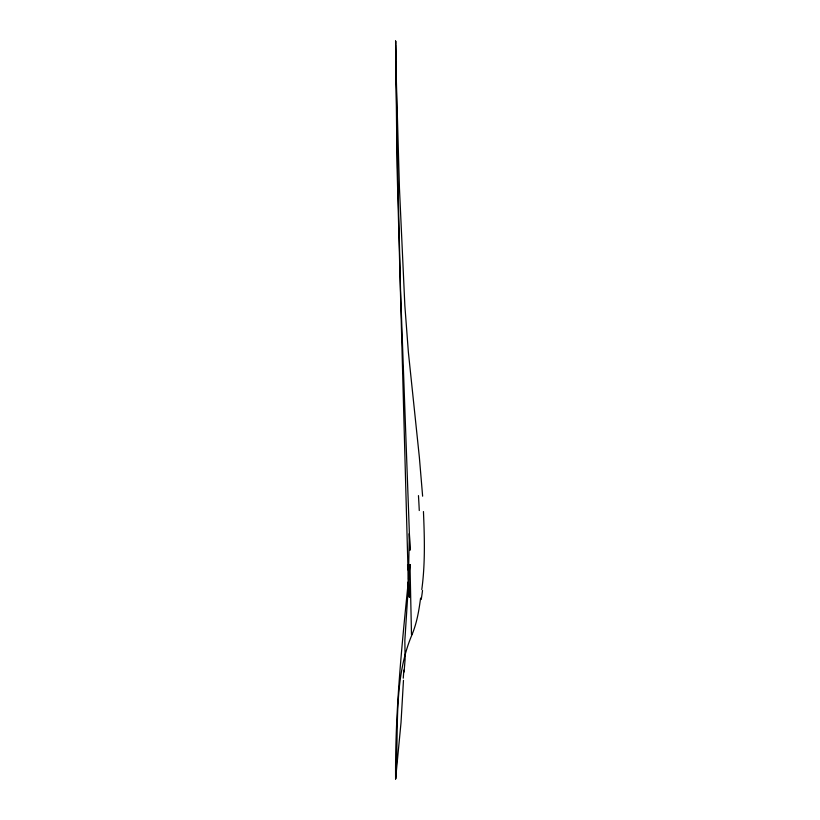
<?xml version="1.0" encoding="UTF-8"?>
<svg xmlns="http://www.w3.org/2000/svg" width="820" height="820" viewBox="0 0 820 820"><rect width="100%" height="100%" fill="white"/><g stroke="black" fill="none" stroke-linecap="round" stroke-linejoin="round"><path stroke-width="1.23" d="M411.486 634.536L410 564.519L409.457 597.39M410 564.519C402.886 635.828 394.953 707.147 395.609 779L401.021 722.563L403.471 680.333M395.609 779C399.207 730.907 392.688 679.749 412.183 634.29C416.878 622.564 418.856 611.249 420.588 598.108M404.075 672.031L405.121 659.126L404.844 640.594L408.257 587.489L409.344 533.523L410 550.22L400.529 290.085L397.597 168.5L395.609 41L395.609 43.716M421.787 589.601C425.303 563.74 424.534 537.561 423.448 511.557M412.419 633.501L411.681 634.68M409.17 597.073L408.893 595.146M422.628 496.182L419.348 457.14L408.38 352.241L404.844 305.501L399.442 187.964L395.824 61.961M408.596 589.129L408.503 586.689A43.04 0.523 88.7 0 1 408.278 582.046M408.401 583.789L408.432 584.557M408.257 579.289L397.064 167.649L395.609 41M395.752 59.337L395.609 44.628M411.63 634.618A17.876 1.117 -76.7 0 1 411.578 634.178M422.525 590.492A69.628 13.981 -85 0 1 421.224 599.481M407.581 564.652A187.626 3.403 87.5 0 1 407.663 569.777M408.893 594.93A31.713 0.748 90 0 1 408.79 593.157M408.801 594.705A34.891 0.687 89.2 0 1 408.596 590.718M408.503 587.222A50.174 0.83 88.9 0 1 408.432 585.08M418.456 495.618A327.139 131.682 84.1 0 1 419.266 510.532M403.266 678.181A172.979 13.263 87.2 0 1 403.901 670.063"/></g></svg>
